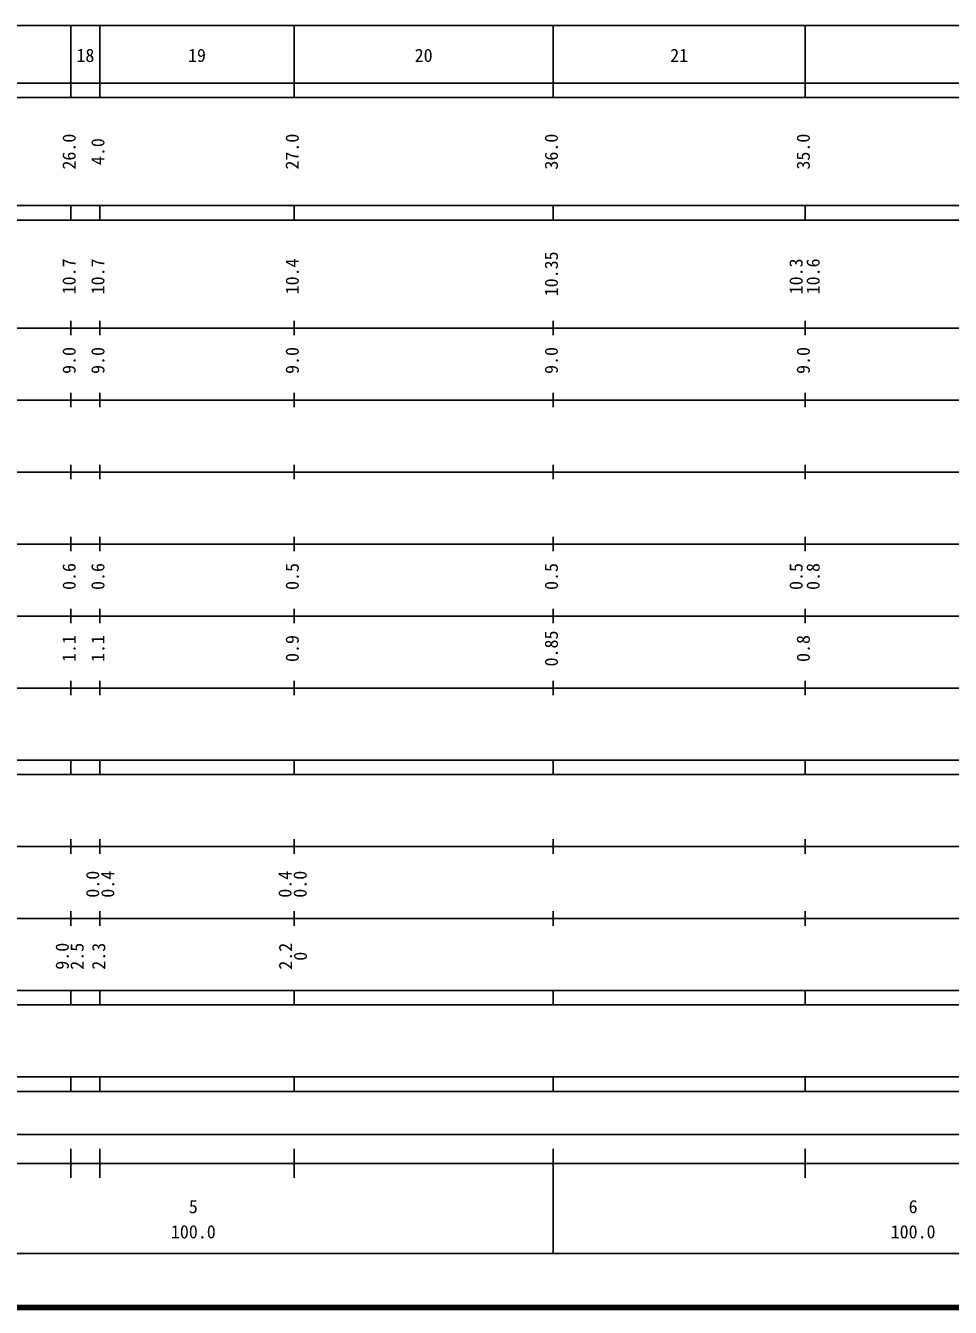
# Model space of a CAD drawing. Units: millimetres on the paper, enlarged 1000 times. Extents: x 40000 to 680000, y 20000 to 380000.
# Drawn here: x 294700 to 423180, y 20000 to 198000 of the extents above; entities that cross this region are included whole.
import ezdxf
from ezdxf.enums import TextEntityAlignment as Align

# ---------------------------------------------------------------- set-up
doc = ezdxf.new("R2010")
doc.units = ezdxf.units.MM
doc.header["$LTSCALE"] = 1000
doc.layers.add('M-TTL', color=2, linetype='Continuous', lineweight=140)
doc.layers.add('M-TTL-BAND', color=7, linetype='Continuous', lineweight=25)
doc.styles.add('ＭＳ ゴシック', font='')
doc.styles.get('ＭＳ ゴシック').set_extended_font_data('MS Gothic')

msp = doc.modelspace()

# ---------------------------------------------------------------- linework, layer by layer
at = {"layer": 'M-TTL'}
msp.add_line((40000, 20000), (680000, 20000), dxfattribs=at)
at = {"layer": 'M-TTL-BAND'}
for p, q in [((68000, 198000), (579000, 198000)), ((301000, 188000), (301000, 198000)), ((305000, 188000), (305000, 198000)), ((332000, 188000), (332000, 198000)), ((368000, 188000), (368000, 198000)), ((403000, 188000), (403000, 198000)), ((40000, 190000), (579000, 190000)), ((40000, 188000), (579000, 188000)), ((40000, 173000), (579000, 173000)), ((301000, 171000), (301000, 173000)), ((305000, 171000), (305000, 173000)), ((332000, 171000), (332000, 173000)), ((368000, 171000), (368000, 173000)), ((403000, 171000), (403000, 173000)), ((40000, 171000), (579000, 171000)), ((301000, 155000), (301000, 157000)), ((305000, 155000), (305000, 157000)), ((332000, 155000), (332000, 157000)), ((368000, 155000), (368000, 157000)), ((403000, 155000), (403000, 157000)), ((40000, 156000), (579000, 156000)), ((46000, 146000), (579000, 146000)), ((301000, 145000), (301000, 147000)), ((305000, 145000), (305000, 147000)), ((332000, 145000), (332000, 147000)), ((368000, 145000), (368000, 147000)), ((403000, 145000), (403000, 147000)), ((52000, 136000), (579000, 136000)), ((301000, 135000), (301000, 137000)), ((305000, 135000), (305000, 137000)), ((332000, 135000), (332000, 137000)), ((368000, 135000), (368000, 137000)), ((403000, 135000), (403000, 137000)), ((301000, 125000), (301000, 127000)), ((305000, 125000), (305000, 127000)), ((332000, 125000), (332000, 127000)), ((368000, 125000), (368000, 127000)), ((403000, 125000), (403000, 127000)), ((46000, 126000), (579000, 126000)), ((52000, 116000), (579000, 116000)), ((301000, 115000), (301000, 117000)), ((305000, 115000), (305000, 117000)), ((332000, 115000), (332000, 117000)), ((368000, 115000), (368000, 117000)), ((403000, 115000), (403000, 117000)), ((301000, 105000), (301000, 107000)), ((305000, 105000), (305000, 107000)), ((332000, 105000), (332000, 107000)), ((368000, 105000), (368000, 107000)), ((403000, 105000), (403000, 107000)), ((46000, 106000), (579000, 106000)), ((40000, 96000), (579000, 96000)), ((301000, 94000), (301000, 96000)), ((305000, 94000), (305000, 96000)), ((332000, 94000), (332000, 96000)), ((368000, 94000), (368000, 96000)), ((403000, 94000), (403000, 96000)), ((40000, 94000), (579000, 94000)), ((49000, 84000), (579000, 84000)), ((301000, 83000), (301000, 85000)), ((305000, 83000), (305000, 85000)), ((332000, 83000), (332000, 85000)), ((368000, 83000), (368000, 85000)), ((403000, 83000), (403000, 85000)), ((301000, 73000), (301000, 75000)), ((305000, 73000), (305000, 75000)), ((332000, 73000), (332000, 75000)), ((368000, 73000), (368000, 75000)), ((403000, 73000), (403000, 75000)), ((40000, 74000), (579000, 74000)), ((40000, 64000), (579000, 64000)), ((301000, 62000), (301000, 64000)), ((305000, 62000), (305000, 64000)), ((332000, 62000), (332000, 64000)), ((368000, 62000), (368000, 64000)), ((403000, 62000), (403000, 64000)), ((40000, 62000), (579000, 62000)), ((40000, 52000), (579000, 52000)), ((301000, 50000), (301000, 52000)), ((305000, 50000), (305000, 52000)), ((332000, 50000), (332000, 52000)), ((368000, 50000), (368000, 52000)), ((403000, 50000), (403000, 52000)), ((40000, 50000), (579000, 50000)), ((71000, 44000), (565000, 44000)), ((301000, 38000), (301000, 42000)), ((305000, 38000), (305000, 42000)), ((332000, 38000), (332000, 42000)), ((368000, 27500), (368000, 42000)), ((403000, 38000), (403000, 42000)), ((40000, 40000), (579000, 40000)), ((68000, 27500), (579000, 27500))]:
    msp.add_line(p, q, dxfattribs=at)

# ---------------------------------------------------------------- texts
at = {"layer": 'M-TTL-BAND', "style": 'ＭＳ ゴシック'}
for s, p in [('18', (303000, 192405)), ('19', (318500, 192405)), ('20', (350000, 192405)), ('21', (385500, 192405)), ('5', (318000, 32523)), ('6', (418000, 32523)), ('100.0', (318000, 29033)), ('100.0', (418000, 29033))]:
    msp.add_text(s, height=1833, dxfattribs=at).set_placement(p, align=Align.BOTTOM_CENTER)
for s, p in [('26.0', (302198, 180500)), ('4.0', (306198, 180500)), ('27.0', (333198, 180500)), ('36.0', (369198, 180500)), ('35.0', (404198, 180500)), ('10.4', (333198, 163174)), ('10.35', (369198, 163525)), ('10.6', (405568, 163174)), ('10.7', (302198, 163174)), ('10.7', (306198, 163174)), ('10.3', (403198, 163174)), ('9.0', (302198, 151500)), ('9.0', (306198, 151500)), ('9.0', (333198, 151500)), ('9.0', (369198, 151500)), ('9.0', (404198, 151500)), ('0.6', (302198, 121500)), ('0.6', (306198, 121500)), ('0.5', (333198, 121500)), ('0.5', (369198, 121500)), ('0.5', (403198, 121500)), ('0.8', (405568, 121500)), ('1.1', (302198, 111500)), ('1.1', (306198, 111500)), ('0.9', (333198, 111500)), ('0.85', (369198, 111500)), ('0.8', (404198, 111500)), ('0.0', (305472, 78764)), ('0.4', (307568, 78764)), ('0.4', (332198, 78764)), ('0.0', (334294, 78764)), ('9.0', (301241, 68764)), ('2.5', (303310, 68764)), ('2.3', (306314, 68764)), ('2.2', (332270, 68764)), ('0', (334338, 68764))]:
    msp.add_text(s, height=1833, rotation=90, dxfattribs=at).set_placement(p, align=Align.BOTTOM_CENTER)

doc.saveas('drawing.dxf')
